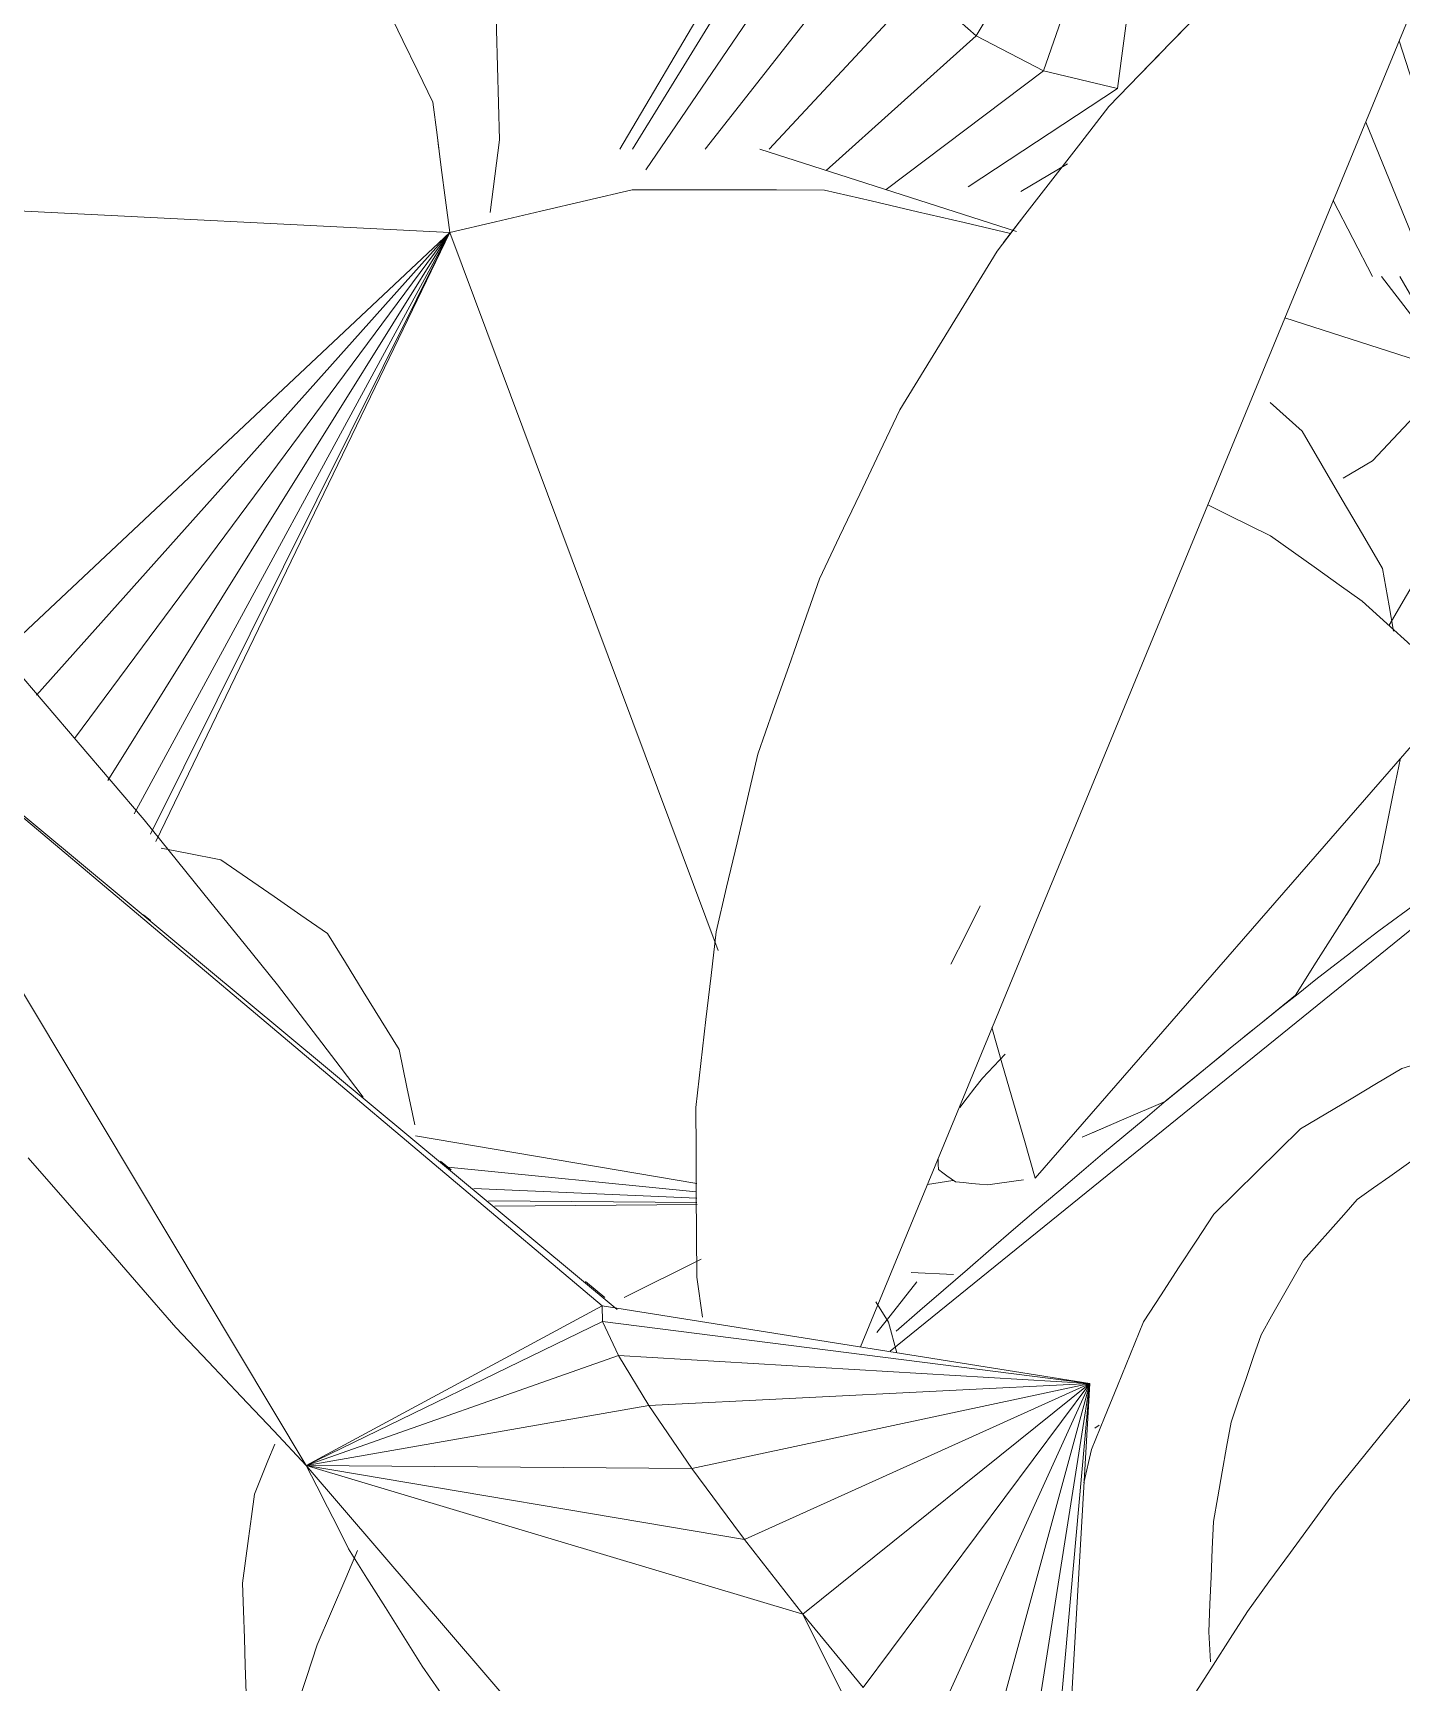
# Model space of a CAD drawing. Header units: metres. Extents: x -18.34 to -13.25, y -25.49 to -16.26.
# Drawn here: x -15.01143 to -14.97204, y -21.26569 to -21.21823 of the extents above; entities that cross this region are included whole.
import ezdxf

# ---------------------------------------------------------------- set-up
doc = ezdxf.new("R2010")
doc.units = ezdxf.units.M
doc.layers.add('Importações nas famílias', color=7, linetype='Continuous', lineweight=5)
doc.layers.add('Vegetação', color=7, linetype='Continuous', lineweight=5)

# ---------------------------------------------------------------- blocks, each defined once
blk = doc.blocks.new('Planta_pergolado_12200 - plantas pergolado_skp_Component_12-V9-Pavimento 02 - Executivo')
at = {"layer": 'Importações nas famílias', "color": 9, "flags": 128}
blk.add_lwpolyline([(0.201591, 0.160989), (0.20076, 0.161302), (0.199945, 0.161609)], dxfattribs=at)
blk = doc.blocks.new('Planta_pergolado_12200 - plantas pergolado_skp_Component_16-V11-Pavimento 02 - Executivo')
blk.add_blockref('Planta_pergolado_12200 - plantas pergolado_skp_Component_12-V9-Pavimento 02 - Executivo', (0, 0))
blk = doc.blocks.new('Planta_pergolado_12200 - plantas pergolado_skp_-V3396-Pavimento 02 - Executivo')
blk.add_blockref('Planta_pergolado_12200 - plantas pergolado_skp_Component_16-V11-Pavimento 02 - Executivo', (-0.073944, -0.043651))
blk = doc.blocks.new('Planta_pergolado_12200 - plantas pergolado_skp_Component_17-V3458-Pavimento 02 - Executivo')
at = {"layer": 'Importações nas famílias', "color": 9}
for p, q in [((0.107926, 0.127365), (0.110336, 0.129133)), ((0.10798, 0.126872), (0.110336, 0.129133)), ((0.109365, 0.124409), (0.110336, 0.129133)), ((0.112937, 0.127172), (0.113485, 0.126432)), ((0.106372, 0.109848), (0.107835, 0.116966))]:
    blk.add_line(p, q, dxfattribs=at)
at = {"layer": 'Importações nas famílias', "color": 9, "flags": 128}
blk.add_lwpolyline([(0.110336, 0.129133), (0.110986, 0.128642), (0.111636, 0.128152), (0.112287, 0.127662), (0.112937, 0.127172)], dxfattribs=at)
blk = doc.blocks.new('Planta_pergolado_12200 - plantas pergolado_skp_Component_16-V3459-Pavimento 02 - Executivo')
blk.add_blockref('Planta_pergolado_12200 - plantas pergolado_skp_Component_17-V3458-Pavimento 02 - Executivo', (0, 0))
blk = doc.blocks.new('Planta_pergolado_12200 - plantas pergolado_skp_-V3474-Pavimento 02 - Executivo')
blk.add_blockref('Planta_pergolado_12200 - plantas pergolado_skp_Component_16-V3459-Pavimento 02 - Executivo', (0, 0))
blk = doc.blocks.new('Planta_pergolado_12200 - plantas pergolado_skp_-V3475-Pavimento 02 - Executivo')
at = {"rotation": 89.9999999999999}
for name in ['Planta_pergolado_12200 - plantas pergolado_skp_-V3474-Pavimento 02 - Executivo', 'Planta_pergolado_12200 - plantas pergolado_skp_-V3396-Pavimento 02 - Executivo']:
    blk.add_blockref(name, (0.696245, 0.01573), dxfattribs=at)
blk = doc.blocks.new('Planta_pergolado_12200 - plantas pergolado_skp_Component_17-V3692-Pavimento 02 - Executivo')
at = {"layer": 'Importações nas famílias', "color": 9}
for p, q in [((0.124962, 0.202575), (0.12411, 0.187879)), ((0.136581, 0.198565), (0.12411, 0.187879)), ((0.137702, 0.197605), (0.12411, 0.187879)), ((0.12411, 0.187879), (0.138746, 0.196464)), ((0.12411, 0.187879), (0.139775, 0.195444)), ((0.140593, 0.194643), (0.12411, 0.187879)), ((0.14109, 0.194145), (0.12411, 0.187879)), ((0.12411, 0.187879), (0.141269, 0.193981)), ((0.142558, 0.178601), (0.12411, 0.187879)), ((0.148396, 0.186171), (0.14886, 0.178495)), ((0.149147, 0.185207), (0.149082, 0.178484)), ((0.149643, 0.184457), (0.149253, 0.178454)), ((0.149929, 0.184025), (0.149364, 0.178434)), ((0.150053, 0.183836), (0.149415, 0.178425)), ((0.150869, 0.17816), (0.152122, 0.180108)), ((0.152009, 0.172952), (0.151505, 0.173358)), ((0.152808, 0.172642), (0.152009, 0.172952)), ((0.148214, 0.172314), (0.14803, 0.171646)), ((0.126944, 0.164469), (0.126267, 0.165407))]:
    blk.add_line(p, q, dxfattribs=at)
at = {"layer": 'Importações nas famílias', "color": 9, "flags": 128}
for points in [[(0.120666, 0.188714), (0.119881, 0.189206), (0.119096, 0.189697), (0.118311, 0.190188), (0.117525, 0.19068)], [(0.12411, 0.187879), (0.123249, 0.188088), (0.122388, 0.188296), (0.121527, 0.188505), (0.120666, 0.188714)], [(0.122431, 0.183118), (0.122851, 0.184309), (0.123271, 0.185499), (0.123691, 0.186689), (0.12411, 0.187879)], [(0.121877, 0.177962), (0.122016, 0.179251), (0.122154, 0.18054), (0.122293, 0.181829), (0.122431, 0.183118)], [(0.122496, 0.172851), (0.122341, 0.174129), (0.122187, 0.175407), (0.122032, 0.176684), (0.121877, 0.177962)], [(0.146492, 0.168301), (0.145893, 0.167244), (0.145294, 0.166186)], [(0.145294, 0.166186), (0.144488, 0.165391), (0.143683, 0.164596), (0.142877, 0.163802), (0.142071, 0.163007)], [(0.130394, 0.161914), (0.129532, 0.162553), (0.128669, 0.163191), (0.127807, 0.16383), (0.126944, 0.164469)], [(0.142071, 0.163007), (0.141127, 0.162543), (0.140183, 0.162079), (0.139239, 0.161614), (0.138295, 0.16115)], [(0.132035, 0.161434), (0.131368, 0.161629), (0.130394, 0.161914)], [(0.138295, 0.16115), (0.137293, 0.161057), (0.136292, 0.160963), (0.13542, 0.160881)]]:
    blk.add_lwpolyline(points, dxfattribs=at)
blk = doc.blocks.new('Planta_pergolado_12200 - plantas pergolado_skp_Component_16-V3693-Pavimento 02 - Executivo')
blk.add_blockref('Planta_pergolado_12200 - plantas pergolado_skp_Component_17-V3692-Pavimento 02 - Executivo', (0, 0))
blk = doc.blocks.new('Planta_pergolado_12200 - plantas pergolado_skp_Component_17-V3697-Pavimento 02 - Executivo')
at = {"layer": 'Importações nas famílias', "color": 9}
for p, q in [((0.152009, 0.172952), (0.151505, 0.173358)), ((0.152808, 0.172642), (0.152009, 0.172952)), ((0.148214, 0.172314), (0.14803, 0.171646)), ((0.126944, 0.164469), (0.126267, 0.165407))]:
    blk.add_line(p, q, dxfattribs=at)
at = {"layer": 'Importações nas famílias', "color": 9, "flags": 128}
for points in [[(0.120666, 0.188714), (0.119881, 0.189206), (0.119096, 0.189697)], [(0.121902, 0.188414), (0.121527, 0.188505), (0.120666, 0.188714)], [(0.122431, 0.183118), (0.122851, 0.184309), (0.123271, 0.185499)], [(0.122154, 0.18054), (0.122293, 0.181829), (0.122431, 0.183118)], [(0.121877, 0.177962), (0.122016, 0.179251), (0.122147, 0.180478)], [(0.122496, 0.172851), (0.122341, 0.174129), (0.122187, 0.175407), (0.122032, 0.176684), (0.121877, 0.177962)], [(0.146333, 0.168021), (0.145893, 0.167244), (0.145294, 0.166186)], [(0.145294, 0.166186), (0.144488, 0.165391), (0.143683, 0.164596), (0.142877, 0.163802), (0.142071, 0.163007)], [(0.130394, 0.161914), (0.129532, 0.162553), (0.128669, 0.163191), (0.127807, 0.16383), (0.126944, 0.164469)], [(0.142071, 0.163007), (0.141127, 0.162543), (0.140183, 0.162079)], [(0.132035, 0.161434), (0.131368, 0.161629), (0.130394, 0.161914)], [(0.139768, 0.161875), (0.139239, 0.161614), (0.138295, 0.16115)], [(0.138295, 0.16115), (0.137293, 0.161057), (0.136292, 0.160963), (0.13542, 0.160881)]]:
    blk.add_lwpolyline(points, dxfattribs=at)
blk = doc.blocks.new('Planta_pergolado_12200 - plantas pergolado_skp_Component_16-V3698-Pavimento 02 - Executivo')
blk.add_blockref('Planta_pergolado_12200 - plantas pergolado_skp_Component_17-V3697-Pavimento 02 - Executivo', (0, 0))
blk = doc.blocks.new('Planta_pergolado_12200 - plantas pergolado_skp_Component_12-V3699-Pavimento 02 - Executivo')
at = {"layer": 'Importações nas famílias', "color": 9}
blk.add_line((0.165304, 0.13066), (0.151572, 0.127208), dxfattribs=at)
at = {"layer": 'Importações nas famílias', "color": 9, "flags": 128}
for points in [[(0.153631, 0.133927), (0.152746, 0.133854), (0.151861, 0.133782), (0.150976, 0.13371)], [(0.157176, 0.133824), (0.15629, 0.13385), (0.155404, 0.133875), (0.154517, 0.133901), (0.153631, 0.133927)], [(0.160687, 0.133331), (0.159809, 0.133454), (0.158932, 0.133578), (0.158054, 0.133701), (0.157176, 0.133824)], [(0.164124, 0.132453), (0.163265, 0.132672), (0.162406, 0.132892), (0.161546, 0.133112), (0.160687, 0.133331)], [(0.165645, 0.13188), (0.164956, 0.13214), (0.164124, 0.132453)]]:
    blk.add_lwpolyline(points, dxfattribs=at)
blk = doc.blocks.new('Planta_pergolado_12200 - plantas pergolado_skp_Component_16-V3700-Pavimento 02 - Executivo')
blk.add_blockref('Planta_pergolado_12200 - plantas pergolado_skp_Component_12-V3699-Pavimento 02 - Executivo', (0, 0))
blk = doc.blocks.new('Planta_pergolado_12200 - plantas pergolado_skp_Component_12-V3707-Pavimento 02 - Executivo')
at = {"layer": 'Importações nas famílias', "color": 9}
for p, q in [((0.182294, 0.121633), (0.181721, 0.122089)), ((0.163358, 0.11721), (0.179326, 0.113802))]:
    blk.add_line(p, q, dxfattribs=at)
at = {"layer": 'Importações nas famílias', "color": 9, "flags": 128}
for points in [[(0.173908, 0.12464), (0.17328, 0.124553), (0.172653, 0.124466), (0.172025, 0.124379), (0.171398, 0.124292)], [(0.176506, 0.124383), (0.175856, 0.124447), (0.175207, 0.124512), (0.174557, 0.124576), (0.173908, 0.12464)], [(0.179131, 0.123526), (0.178474, 0.12374), (0.177818, 0.123954), (0.177162, 0.124169), (0.176506, 0.124383)], [(0.171398, 0.124292), (0.170807, 0.124055), (0.170217, 0.123819), (0.169626, 0.123582), (0.169035, 0.123346)], [(0.169035, 0.123346), (0.168495, 0.122965), (0.167955, 0.122585), (0.167415, 0.122205), (0.166875, 0.121824)], [(0.181721, 0.122089), (0.181073, 0.122448), (0.180426, 0.122807), (0.179778, 0.123167), (0.179131, 0.123526)], [(0.166875, 0.121824), (0.166398, 0.121309), (0.165921, 0.120793), (0.165444, 0.120278), (0.164967, 0.119763)], [(0.164967, 0.119763), (0.164565, 0.119124), (0.164162, 0.118486), (0.16376, 0.117848), (0.163358, 0.11721)]]:
    blk.add_lwpolyline(points, dxfattribs=at)
blk = doc.blocks.new('Planta_pergolado_12200 - plantas pergolado_skp_Component_12-V359-Pavimento 02 - Executivo')
at = {"layer": 'Importações nas famílias', "color": 9}
for p, q in [((0.167296, 0.119968), (0.186342, 0.110211)), ((0.182213, 0.117459), (0.182584, 0.116931))]:
    blk.add_line(p, q, dxfattribs=at)
at = {"layer": 'Importações nas famílias', "color": 9, "flags": 128}
for points in [[(0.170509, 0.1221), (0.17093, 0.122223), (0.171351, 0.122346), (0.171772, 0.122469), (0.172193, 0.122593)], [(0.172193, 0.122593), (0.172622, 0.122618), (0.17305, 0.122644), (0.173478, 0.12267), (0.173906, 0.122695)], [(0.173906, 0.122695), (0.174336, 0.122623), (0.174766, 0.12255), (0.175196, 0.122478), (0.175626, 0.122406)], [(0.175626, 0.122406), (0.176054, 0.122236), (0.176481, 0.122067), (0.176909, 0.121897), (0.177336, 0.121728)], [(0.16887, 0.121221), (0.16928, 0.121441), (0.16969, 0.121661), (0.170099, 0.12188), (0.170509, 0.1221)], [(0.177336, 0.121728), (0.177756, 0.121463), (0.178176, 0.121198), (0.178596, 0.120934), (0.179016, 0.120669)], [(0.167296, 0.119968), (0.16769, 0.120281), (0.168083, 0.120595), (0.168477, 0.120908), (0.16887, 0.121221)], [(0.179016, 0.120669), (0.179424, 0.120312), (0.179832, 0.119955), (0.18024, 0.119598), (0.180648, 0.119241)], [(0.171177, 0.119455), (0.170207, 0.119583), (0.169236, 0.119712), (0.168266, 0.11984), (0.167296, 0.119968)], [(0.174859, 0.118826), (0.173938, 0.118984), (0.173018, 0.119141), (0.172097, 0.119298), (0.171177, 0.119455)], [(0.180648, 0.119241), (0.181039, 0.118795), (0.181431, 0.11835), (0.181822, 0.117905), (0.182213, 0.117459)], [(0.178256, 0.118096), (0.177407, 0.118278), (0.176557, 0.118461), (0.175708, 0.118644), (0.174859, 0.118826)], [(0.181289, 0.117281), (0.180531, 0.117485), (0.179772, 0.117688), (0.179014, 0.117892), (0.178256, 0.118096)], [(0.183886, 0.1164), (0.183237, 0.116621), (0.182588, 0.116841), (0.181938, 0.117061), (0.181289, 0.117281)], [(0.185987, 0.115475), (0.185462, 0.115707), (0.184937, 0.115938), (0.184412, 0.116169), (0.183886, 0.1164)], [(0.187542, 0.114527), (0.187154, 0.114764), (0.186765, 0.115001), (0.186376, 0.115238), (0.185987, 0.115475)], [(0.188515, 0.113579), (0.188272, 0.113816), (0.188029, 0.114053), (0.187786, 0.11429), (0.187542, 0.114527)], [(0.188883, 0.112651), (0.188791, 0.112883), (0.188699, 0.113115), (0.188607, 0.113347), (0.188515, 0.113579)], [(0.188637, 0.111767), (0.188699, 0.111988), (0.18876, 0.112209), (0.188822, 0.11243), (0.188883, 0.112651)], [(0.187783, 0.110947), (0.187997, 0.111152), (0.18821, 0.111357), (0.188424, 0.111562), (0.188637, 0.111767)], [(0.186342, 0.110211), (0.186702, 0.110395), (0.187062, 0.110579), (0.187423, 0.110763), (0.187783, 0.110947)]]:
    blk.add_lwpolyline(points, dxfattribs=at)
blk = doc.blocks.new('Planta_pergolado_12200 - plantas pergolado_skp_Component_12-V271-Pavimento 02 - Executivo')
at = {"layer": 'Importações nas famílias', "color": 9}
for p, q in [((0.152486, 0.144338), (0.184209, 0.126916)), ((0.186452, 0.129541), (0.186009, 0.130285))]:
    blk.add_line(p, q, dxfattribs=at)
at = {"layer": 'Importações nas famílias', "color": 9, "flags": 128}
for points in [[(0.155929, 0.1448), (0.155068, 0.144684), (0.154207, 0.144569), (0.153347, 0.144453), (0.152486, 0.144338)], [(0.159582, 0.144799), (0.158669, 0.144799), (0.157755, 0.144799), (0.156842, 0.144799), (0.155929, 0.1448)], [(0.16336, 0.144334), (0.162416, 0.14445), (0.161471, 0.144566), (0.160527, 0.144682), (0.159582, 0.144799)], [(0.167175, 0.143418), (0.166221, 0.143647), (0.165267, 0.143876), (0.164314, 0.144105), (0.16336, 0.144334)], [(0.170936, 0.14207), (0.169995, 0.142407), (0.169055, 0.142744), (0.168115, 0.143081), (0.167175, 0.143418)], [(0.174555, 0.140324), (0.17365, 0.140761), (0.172745, 0.141197), (0.17184, 0.141634), (0.170936, 0.14207)], [(0.177948, 0.138219), (0.1771, 0.138746), (0.176251, 0.139272), (0.175403, 0.139798), (0.174555, 0.140324)], [(0.181035, 0.135806), (0.180263, 0.136409), (0.179491, 0.137013), (0.178719, 0.137616), (0.177948, 0.138219)], [(0.183743, 0.13314), (0.183066, 0.133807), (0.182389, 0.134473), (0.181712, 0.13514), (0.181035, 0.135806)], [(0.186009, 0.130285), (0.185442, 0.130999), (0.184876, 0.131713), (0.184309, 0.132427), (0.183743, 0.13314)]]:
    blk.add_lwpolyline(points, dxfattribs=at)
blk = doc.blocks.new('Planta_pergolado_12200 - plantas pergolado_skp_Component_17-V3708-Pavimento 02 - Executivo')
at = {"layer": 'Importações nas famílias', "color": 9}
for p, q in [((0.187775, 0.130817), (0.19225, 0.152901)), ((0.187979, 0.131085), (0.19225, 0.152901)), ((0.19225, 0.152901), (0.19508, 0.13239)), ((0.190354, 0.143607), (0.190393, 0.143799)), ((0.188678, 0.135387), (0.188736, 0.135676)), ((0.19508, 0.13239), (0.187979, 0.131085)), ((0.188184, 0.130817), (0.19508, 0.13239)), ((0.188374, 0.130031), (0.19508, 0.13239)), ((0.19508, 0.13239), (0.188537, 0.12878)), ((0.19508, 0.13239), (0.188663, 0.127151)), ((0.188741, 0.125253), (0.19508, 0.13239)), ((0.188768, 0.123216), (0.19508, 0.13239)), ((0.193999, 0.099201), (0.19508, 0.13239)), ((0.18782, 0.131181), (0.187928, 0.13171)), ((0.180863, 0.123216), (0.187979, 0.131085)), ((0.188184, 0.130817), (0.187979, 0.131085)), ((0.180863, 0.123216), (0.188184, 0.130817)), ((0.188374, 0.130031), (0.188184, 0.130817)), ((0.180863, 0.123216), (0.188374, 0.130031)), ((0.188537, 0.12878), (0.188374, 0.130031)), ((0.180863, 0.123216), (0.188537, 0.12878)), ((0.188663, 0.127151), (0.188537, 0.12878)), ((0.180863, 0.123216), (0.188663, 0.127151)), ((0.188725, 0.125634), (0.188663, 0.127151)), ((0.188725, 0.125634), (0.188741, 0.125253)), ((0.188741, 0.125253), (0.180863, 0.123216)), ((0.188741, 0.125253), (0.188768, 0.123216)), ((0.180863, 0.123216), (0.188663, 0.119282)), ((0.188537, 0.117653), (0.180863, 0.123216)), ((0.180863, 0.123216), (0.188374, 0.116402)), ((0.188184, 0.115616), (0.180863, 0.123216)), ((0.180863, 0.123216), (0.188741, 0.12118)), ((0.180863, 0.123216), (0.188768, 0.123216)), ((0.187979, 0.115348), (0.180863, 0.123216)), ((0.188768, 0.123216), (0.188741, 0.12118)), ((0.188768, 0.123216), (0.19397, 0.099334))]:
    blk.add_line(p, q, dxfattribs=at)
at = {"layer": 'Importações nas famílias', "color": 9, "flags": 128}
for points in [[(0.189107, 0.145375), (0.189139, 0.146467), (0.189172, 0.147559), (0.189204, 0.14865), (0.189237, 0.149742)], [(0.189095, 0.140822), (0.189098, 0.14196), (0.189101, 0.143098), (0.189104, 0.144237), (0.189107, 0.145375)], [(0.195596, 0.141284), (0.195548, 0.140077), (0.1955, 0.13887), (0.195452, 0.137664), (0.195403, 0.136457)], [(0.189168, 0.137791), (0.189148, 0.138607), (0.189122, 0.139714), (0.189095, 0.140822)], [(0.195403, 0.136457), (0.195323, 0.13544), (0.195242, 0.134423), (0.195161, 0.133406), (0.19508, 0.13239)], [(0.19508, 0.13239), (0.195183, 0.131899), (0.195286, 0.131409), (0.195389, 0.130919), (0.195492, 0.130429)], [(0.195492, 0.130429), (0.195579, 0.129689), (0.195665, 0.128949), (0.195752, 0.12821), (0.195839, 0.12747)], [(0.195839, 0.12747), (0.195904, 0.126532), (0.195968, 0.125593), (0.196033, 0.124655), (0.196098, 0.123717)]]:
    blk.add_lwpolyline(points, dxfattribs=at)
blk = doc.blocks.new('Planta_pergolado_12200 - plantas pergolado_skp_Component_16-V3709-Pavimento 02 - Executivo')
for name in ['Planta_pergolado_12200 - plantas pergolado_skp_Component_17-V3708-Pavimento 02 - Executivo', 'Planta_pergolado_12200 - plantas pergolado_skp_Component_12-V271-Pavimento 02 - Executivo', 'Planta_pergolado_12200 - plantas pergolado_skp_Component_12-V3707-Pavimento 02 - Executivo', 'Planta_pergolado_12200 - plantas pergolado_skp_Component_12-V359-Pavimento 02 - Executivo']:
    blk.add_blockref(name, (0, 0))
blk = doc.blocks.new('Planta_pergolado_12200 - plantas pergolado_skp_Component_12-V3715-Pavimento 02 - Executivo')
at = {"layer": 'Importações nas famílias', "color": 9}
for p, q in [((0.174557, 0.124576), (0.173908, 0.12464)), ((0.179131, 0.123526), (0.178474, 0.12374)), ((0.182294, 0.121633), (0.181721, 0.122089))]:
    blk.add_line(p, q, dxfattribs=at)
at = {"layer": 'Importações nas famílias', "color": 9, "flags": 128}
for points in [[(0.173908, 0.12464), (0.17328, 0.124553), (0.172653, 0.124466), (0.172025, 0.124379), (0.171398, 0.124292)], [(0.176506, 0.124383), (0.175856, 0.124447), (0.175207, 0.124512)], [(0.177818, 0.123954), (0.177162, 0.124169), (0.176506, 0.124383)], [(0.171398, 0.124292), (0.170807, 0.124055), (0.170217, 0.123819), (0.169626, 0.123582), (0.169035, 0.123346)], [(0.169035, 0.123346), (0.168495, 0.122965), (0.167955, 0.122585), (0.167415, 0.122205), (0.166875, 0.121824)], [(0.181721, 0.122089), (0.181073, 0.122448), (0.180426, 0.122807), (0.179778, 0.123167), (0.179131, 0.123526)], [(0.166875, 0.121824), (0.166398, 0.121309), (0.165921, 0.120793), (0.165444, 0.120278), (0.164967, 0.119763)], [(0.164967, 0.119763), (0.164565, 0.119124), (0.164162, 0.118486)]]:
    blk.add_lwpolyline(points, dxfattribs=at)
blk = doc.blocks.new('Planta_pergolado_12200 - plantas pergolado_skp_Component_12-V3718-Pavimento 02 - Executivo')
at = {"layer": 'Importações nas famílias', "color": 9}
for p, q in [((0.160527, 0.144682), (0.159582, 0.144799)), ((0.161471, 0.144566), (0.160831, 0.144645))]:
    blk.add_line(p, q, dxfattribs=at)
at = {"layer": 'Importações nas famílias', "color": 9, "flags": 128}
for points in [[(0.155929, 0.1448), (0.155068, 0.144684), (0.154207, 0.144569)], [(0.157415, 0.144799), (0.156842, 0.144799), (0.155929, 0.1448)], [(0.159582, 0.144799), (0.158669, 0.144799), (0.157755, 0.144799)], [(0.16336, 0.144334), (0.162416, 0.14445), (0.161613, 0.144549)], [(0.166952, 0.143471), (0.166221, 0.143647), (0.165267, 0.143876), (0.164314, 0.144105), (0.16336, 0.144334)]]:
    blk.add_lwpolyline(points, dxfattribs=at)
blk = doc.blocks.new('Planta_pergolado_12200 - plantas pergolado_skp_Component_16-V3720-Pavimento 02 - Executivo')
for name in ['Planta_pergolado_12200 - plantas pergolado_skp_Component_12-V3718-Pavimento 02 - Executivo', 'Planta_pergolado_12200 - plantas pergolado_skp_Component_12-V3715-Pavimento 02 - Executivo']:
    blk.add_blockref(name, (0, 0))
blk = doc.blocks.new('Planta_pergolado_12200 - plantas pergolado_skp_-V3721-Pavimento 02 - Executivo')
for name in ['Planta_pergolado_12200 - plantas pergolado_skp_Component_16-V3709-Pavimento 02 - Executivo', 'Planta_pergolado_12200 - plantas pergolado_skp_Component_16-V3720-Pavimento 02 - Executivo', 'Planta_pergolado_12200 - plantas pergolado_skp_Component_16-V3700-Pavimento 02 - Executivo']:
    blk.add_blockref(name, (0, 0))
blk = doc.blocks.new('Planta_pergolado_12200 - plantas pergolado_skp_-V3722-Pavimento 02 - Executivo')
for name in ['Planta_pergolado_12200 - plantas pergolado_skp_Component_16-V3693-Pavimento 02 - Executivo', 'Planta_pergolado_12200 - plantas pergolado_skp_Component_16-V3698-Pavimento 02 - Executivo']:
    blk.add_blockref(name, (0, 0))
at = {"xscale": 1.254472261797389, "yscale": 1.254472261797389, "zscale": 1.254472261797389, "rotation": 44.99999999999149}
blk.add_blockref('Planta_pergolado_12200 - plantas pergolado_skp_-V3721-Pavimento 02 - Executivo', (0.101937, -0.102346), dxfattribs=at)
blk = doc.blocks.new('Planta_pergolado_12200 - plantas pergolado_skp_-V3781-Pavimento 02 - Executivo')
at = {"rotation": 89.9999999999999}
blk.add_blockref('Planta_pergolado_12200 - plantas pergolado_skp_-V3722-Pavimento 02 - Executivo', (0.274037, 0.01573), dxfattribs=at)
blk = doc.blocks.new('Planta_pergolado_12200 - plantas pergolado_skp_Component_12-V3928-Pavimento 02 - Executivo')
at = {"layer": 'Importações nas famílias', "color": 9}
blk.add_line((-0.244675, 0.232818), (-0.258739, 0.245053), dxfattribs=at)
at = {"layer": 'Importações nas famílias', "color": 9, "flags": 128}
for points in [[(-0.258493, 0.247835), (-0.258581, 0.247715), (-0.258669, 0.247594), (-0.258758, 0.247473), (-0.258846, 0.247352)], [(-0.258182, 0.247851), (-0.258337, 0.247843), (-0.258493, 0.247835)], [(-0.258846, 0.247352), (-0.258867, 0.247119), (-0.258888, 0.246886), (-0.258908, 0.246654), (-0.258929, 0.246421)], [(-0.255857, 0.246575), (-0.25614, 0.246793), (-0.256423, 0.24701), (-0.256706, 0.247228)], [(-0.258929, 0.246421), (-0.258881, 0.246079), (-0.258834, 0.245737), (-0.258787, 0.245395)], [(-0.255171, 0.245921), (-0.255514, 0.246248), (-0.255857, 0.246575)], [(-0.258739, 0.245053), (-0.257654, 0.245366), (-0.256569, 0.24568), (-0.255483, 0.245993), (-0.254398, 0.246306)], [(-0.239355, 0.240082), (-0.239651, 0.239484), (-0.239949, 0.238883), (-0.240247, 0.238281)], [(-0.240247, 0.238281), (-0.240719, 0.23762), (-0.241191, 0.236959), (-0.241663, 0.236298), (-0.242135, 0.235637)], [(-0.242135, 0.235637), (-0.24277, 0.234932), (-0.243405, 0.234228), (-0.24404, 0.233523), (-0.244675, 0.232818)]]:
    blk.add_lwpolyline(points, dxfattribs=at)
blk = doc.blocks.new('Planta_pergolado_12200 - plantas pergolado_skp_Component_12-V3930-Pavimento 02 - Executivo')
at = {"layer": 'Importações nas famílias', "color": 9}
blk.add_line((-0.300094, 0.258649), (-0.275201, 0.26101), dxfattribs=at)
at = {"layer": 'Importações nas famílias', "color": 9, "flags": 128}
for points in [[(-0.289414, 0.267528), (-0.288651, 0.267658), (-0.287888, 0.267789)], [(-0.287887, 0.267789), (-0.287123, 0.267919), (-0.28636, 0.26805)], [(-0.28636, 0.26805), (-0.285537, 0.26807), (-0.284715, 0.26809), (-0.283893, 0.268109), (-0.28307, 0.268129)], [(-0.28307, 0.268129), (-0.282199, 0.268038), (-0.281327, 0.267947), (-0.280455, 0.267857), (-0.279583, 0.267766)], [(-0.279583, 0.267766), (-0.278672, 0.267565), (-0.27776, 0.267364), (-0.276848, 0.267163), (-0.275937, 0.266962)], [(-0.273561, 0.267771), (-0.274481, 0.267635), (-0.275401, 0.267498), (-0.276321, 0.267362), (-0.277241, 0.267225)], [(-0.270399, 0.267874), (-0.271189, 0.267849), (-0.27198, 0.267823), (-0.27277, 0.267797), (-0.273561, 0.267771)], [(-0.26783, 0.267533), (-0.268473, 0.267618), (-0.269115, 0.267704), (-0.269757, 0.267789), (-0.270399, 0.267874)], [(-0.292201, 0.266569), (-0.291504, 0.266808), (-0.290808, 0.267048), (-0.290111, 0.267288), (-0.289414, 0.267528)], [(-0.266394, 0.266949), (-0.266873, 0.267144), (-0.267352, 0.267338), (-0.26783, 0.267533)], [(-0.275937, 0.266962), (-0.274996, 0.266654), (-0.274054, 0.266346), (-0.273113, 0.266037), (-0.272172, 0.265729)], [(-0.294688, 0.265184), (-0.294066, 0.26553), (-0.293444, 0.265876), (-0.292822, 0.266222), (-0.292201, 0.266569)], [(-0.272172, 0.265729), (-0.271211, 0.265316), (-0.270251, 0.264904), (-0.269455, 0.264562)], [(-0.296848, 0.263388), (-0.296308, 0.263837), (-0.295768, 0.264286), (-0.295228, 0.264735), (-0.294688, 0.265184)], [(-0.298656, 0.261202), (-0.298204, 0.261748), (-0.297752, 0.262295), (-0.2973, 0.262841), (-0.296848, 0.263388)], [(-0.300094, 0.258649), (-0.299735, 0.259287), (-0.299375, 0.259925), (-0.299016, 0.260563), (-0.298656, 0.261202)]]:
    blk.add_lwpolyline(points, dxfattribs=at)
blk = doc.blocks.new('Planta_pergolado_12200 - plantas pergolado_skp_Component_17-V3931-Pavimento 02 - Executivo')
at = {"layer": 'Importações nas famílias', "color": 9, "flags": 128}
for points in [[(-0.249574, 0.268502), (-0.249385, 0.269471), (-0.249239, 0.270219)], [(-0.251696, 0.265428), (-0.251166, 0.266197), (-0.250635, 0.266965), (-0.250105, 0.267733), (-0.249574, 0.268502)], [(-0.255037, 0.26337), (-0.254202, 0.263884), (-0.253366, 0.264399), (-0.252531, 0.264914), (-0.251696, 0.265428)], [(-0.257203, 0.262918), (-0.25612, 0.263144), (-0.255037, 0.26337)]]:
    blk.add_lwpolyline(points, dxfattribs=at)
blk = doc.blocks.new('Planta_pergolado_12200 - plantas pergolado_skp_Component_16-V3932-Pavimento 02 - Executivo')
for name in ['Planta_pergolado_12200 - plantas pergolado_skp_Component_17-V3931-Pavimento 02 - Executivo', 'Planta_pergolado_12200 - plantas pergolado_skp_Component_12-V3930-Pavimento 02 - Executivo', 'Planta_pergolado_12200 - plantas pergolado_skp_Component_12-V3928-Pavimento 02 - Executivo']:
    blk.add_blockref(name, (0, 0))
blk = doc.blocks.new('Planta_pergolado_12200 - plantas pergolado_skp_-V3951-Pavimento 02 - Executivo')
blk.add_blockref('Planta_pergolado_12200 - plantas pergolado_skp_Component_16-V3932-Pavimento 02 - Executivo', (0, 0))
blk = doc.blocks.new('Planta_pergolado_12200 - plantas pergolado_skp_-V3952-Pavimento 02 - Executivo')
blk.add_blockref('Planta_pergolado_12200 - plantas pergolado_skp_-V3951-Pavimento 02 - Executivo', (0, 0))
blk = doc.blocks.new('Planta_pergolado_12200 - plantas pergolado_skp_-V4061-Pavimento 02 - Executivo')
blk.add_blockref('Planta_pergolado_12200 - plantas pergolado_skp_-V3952-Pavimento 02 - Executivo', (0, 0))
blk = doc.blocks.new('Planta_pergolado_12200 - plantas pergolado_skp_Component_12-V2185-Pavimento 02 - Executivo')
at = {"layer": 'Importações nas famílias', "color": 9}
blk.add_line((-0.215559, -0.270871), (-0.218738, -0.271031), dxfattribs=at)
at = {"layer": 'Importações nas famílias', "color": 9, "flags": 128}
for points in [[(-0.23094, -0.26075), (-0.229894, -0.260615), (-0.228849, -0.260479)], [(-0.228849, -0.260479), (-0.227795, -0.260509), (-0.226742, -0.260538), (-0.225688, -0.260567), (-0.224634, -0.260596)], [(-0.215758, -0.270882), (-0.21665, -0.270927), (-0.217541, -0.270972), (-0.218433, -0.271017)]]:
    blk.add_lwpolyline(points, dxfattribs=at)
blk = doc.blocks.new('Planta_pergolado_12200 - plantas pergolado_skp_Component_12-V2188-Pavimento 02 - Executivo')
at = {"layer": 'Importações nas famílias', "color": 9}
blk.add_line((-0.248617, -0.230576), (-0.263721, -0.24923), dxfattribs=at)
at = {"layer": 'Importações nas famílias', "color": 9, "flags": 128}
for points in [[(-0.254554, -0.229933), (-0.253965, -0.22994), (-0.253099, -0.229952), (-0.252232, -0.229963)], [(-0.252232, -0.229963), (-0.251328, -0.230117), (-0.250425, -0.23027), (-0.249521, -0.230423), (-0.248617, -0.230576)], [(-0.248617, -0.230576), (-0.248702, -0.230754), (-0.248787, -0.230933), (-0.248871, -0.231111), (-0.248956, -0.231289)], [(-0.248956, -0.231289), (-0.249111, -0.231542), (-0.249265, -0.231794), (-0.24942, -0.232046), (-0.249574, -0.232298)], [(-0.249574, -0.232298), (-0.249797, -0.232622), (-0.250019, -0.232945), (-0.250242, -0.233268), (-0.250465, -0.233592)], [(-0.250465, -0.233592), (-0.250753, -0.233982), (-0.251041, -0.234373), (-0.251329, -0.234764), (-0.251617, -0.235155)], [(-0.251617, -0.235155), (-0.251968, -0.235609), (-0.252318, -0.236063), (-0.252669, -0.236517), (-0.25302, -0.236972)], [(-0.25302, -0.236972), (-0.253429, -0.237484), (-0.253838, -0.237996), (-0.254247, -0.238508), (-0.254656, -0.239021)], [(-0.255119, -0.239585), (-0.255582, -0.24015), (-0.256045, -0.240715), (-0.256508, -0.24128)], [(-0.256508, -0.24128), (-0.257019, -0.24189), (-0.257531, -0.242501), (-0.258043, -0.243112), (-0.258555, -0.243723)], [(-0.258555, -0.243723), (-0.25911, -0.244373), (-0.259664, -0.245024), (-0.260219, -0.245674), (-0.260774, -0.246324)], [(-0.260774, -0.246324), (-0.261366, -0.247007), (-0.261958, -0.247689), (-0.26255, -0.248372), (-0.263142, -0.249054)]]:
    blk.add_lwpolyline(points, dxfattribs=at)
blk = doc.blocks.new('Planta_pergolado_12200 - plantas pergolado_skp_Component_17-V4063-Pavimento 02 - Executivo')
at = {"layer": 'Importações nas famílias', "color": 9}
blk.add_line((-0.265934, 0.243337), (-0.265848, 0.243212), dxfattribs=at)
blk = doc.blocks.new('Planta_pergolado_12200 - plantas pergolado_skp_Component_16-V4064-Pavimento 02 - Executivo')
blk.add_blockref('Planta_pergolado_12200 - plantas pergolado_skp_Component_17-V4063-Pavimento 02 - Executivo', (0, 0))
at = {"extrusion": (0, 0, -1), "zscale": -1, "rotation": 180}
for name in ['Planta_pergolado_12200 - plantas pergolado_skp_Component_12-V2185-Pavimento 02 - Executivo', 'Planta_pergolado_12200 - plantas pergolado_skp_Component_12-V2188-Pavimento 02 - Executivo']:
    blk.add_blockref(name, (0, 0), dxfattribs=at)
blk = doc.blocks.new('Planta_pergolado_12200 - plantas pergolado_skp_Component_17-V4085-Pavimento 02 - Executivo')
at = {"layer": 'Importações nas famílias', "color": 9}
for p, q in [((-0.229117, 0.257009), (-0.216126, 0.249372)), ((-0.229117, 0.256647), (-0.218762, 0.25026)), ((-0.229715, 0.25626), (-0.220769, 0.250173)), ((-0.229117, 0.254552), (-0.222707, 0.249524)), ((-0.229117, 0.252711), (-0.224444, 0.248356)), ((-0.22973, 0.251075), (-0.225861, 0.246749)), ((-0.230285, 0.249349), (-0.226862, 0.244814)), ((-0.261515, 0.24741), (-0.261458, 0.248622)), ((-0.225861, 0.246749), (-0.225012, 0.247712)), ((-0.230203, 0.246983), (-0.227379, 0.242681)), ((-0.226862, 0.244814), (-0.225861, 0.246749)), ((-0.225861, 0.246749), (-0.216664, 0.241258)), ((-0.229539, 0.244123), (-0.230343, 0.24547)), ((-0.227379, 0.242681), (-0.226862, 0.244814)), ((-0.216664, 0.241258), (-0.226862, 0.244814)), ((-0.216664, 0.241258), (-0.227379, 0.242681)), ((-0.230601, 0.23647), (-0.23279, 0.235338)), ((-0.23279, 0.233719), (-0.228344, 0.235538)), ((-0.23279, 0.232394), (-0.226002, 0.234572))]:
    blk.add_line(p, q, dxfattribs=at)
blk = doc.blocks.new('Planta_pergolado_12200 - plantas pergolado_skp_Component_16-V4086-Pavimento 02 - Executivo')
blk.add_blockref('Planta_pergolado_12200 - plantas pergolado_skp_Component_17-V4085-Pavimento 02 - Executivo', (0, 0))
blk = doc.blocks.new('Planta_pergolado_12200 - plantas pergolado_skp_Component_12-V4100-Pavimento 02 - Executivo')
at = {"layer": 'Importações nas famílias', "color": 9, "flags": 128}
for points in [[(-0.282041, 0.206331), (-0.282759, 0.205616), (-0.283534, 0.204843)], [(-0.283534, 0.204843), (-0.284133, 0.203993), (-0.284732, 0.203142)], [(-0.283752, 0.202851), (-0.28287, 0.203422), (-0.28185, 0.204083)]]:
    blk.add_lwpolyline(points, dxfattribs=at)
blk = doc.blocks.new('Planta_pergolado_12200 - plantas pergolado_skp_Component_17-V4101-Pavimento 02 - Executivo')
at = {"layer": 'Importações nas famílias', "color": 9}
for p, q in [((-0.250327, 0.221807), (-0.254565, 0.229993)), ((-0.250135, 0.222321), (-0.254283, 0.230023)), ((-0.249949, 0.22282), (-0.253936, 0.22994)), ((-0.249786, 0.223256), (-0.253675, 0.229967)), ((-0.24968, 0.223538), (-0.25348, 0.22995)), ((-0.251157, 0.222664), (-0.254206, 0.228767))]:
    blk.add_line(p, q, dxfattribs=at)
at = {"layer": 'Importações nas famílias', "color": 9, "flags": 128}
blk.add_lwpolyline([(-0.261719, 0.248457), (-0.262208, 0.248843), (-0.262697, 0.249228), (-0.263186, 0.249613)], dxfattribs=at)
blk = doc.blocks.new('Planta_pergolado_12200 - plantas pergolado_skp_Component_16-V4102-Pavimento 02 - Executivo')
for name in ['Planta_pergolado_12200 - plantas pergolado_skp_Component_17-V4101-Pavimento 02 - Executivo', 'Planta_pergolado_12200 - plantas pergolado_skp_Component_12-V4100-Pavimento 02 - Executivo']:
    blk.add_blockref(name, (0, 0))
blk = doc.blocks.new('Planta_pergolado_12200 - plantas pergolado_skp_-V4106-Pavimento 02 - Executivo')
blk.add_blockref('Planta_pergolado_12200 - plantas pergolado_skp_Component_16-V4102-Pavimento 02 - Executivo', (0, 0))
blk = doc.blocks.new('Planta_pergolado_12200 - plantas pergolado_skp_-V4107-Pavimento 02 - Executivo')
for name in ['Planta_pergolado_12200 - plantas pergolado_skp_Component_16-V4064-Pavimento 02 - Executivo', 'Planta_pergolado_12200 - plantas pergolado_skp_Component_16-V4086-Pavimento 02 - Executivo', 'Planta_pergolado_12200 - plantas pergolado_skp_-V4106-Pavimento 02 - Executivo']:
    blk.add_blockref(name, (0, 0))
blk = doc.blocks.new('Planta_pergolado_12200 - plantas pergolado_skp_-V4293-Pavimento 02 - Executivo')
blk.add_blockref('Planta_pergolado_12200 - plantas pergolado_skp_-V4107-Pavimento 02 - Executivo', (0, 0))
blk = doc.blocks.new('Planta_pergolado_12200 - Planta_pergolado_12200-V4294-Pavimento 02 - Executivo')
for name in ['Planta_pergolado_12200 - plantas pergolado_skp_-V4293-Pavimento 02 - Executivo', 'Planta_pergolado_12200 - plantas pergolado_skp_-V4061-Pavimento 02 - Executivo']:
    blk.add_blockref(name, (0, 0))
at = {"xscale": 1.068436298615139, "yscale": 1.068436298615139, "zscale": 1.068436298615139, "rotation": 83.79999999999607}
blk.add_blockref('Planta_pergolado_12200 - plantas pergolado_skp_-V3475-Pavimento 02 - Executivo', (-0.167087, -0.38397), dxfattribs=at)
at = {"extrusion": (0, 0, -1), "xscale": 1.068436298615139, "yscale": 1.068436298615139, "zscale": 1.068436298615139, "rotation": 276.200000000004}
blk.add_blockref('Planta_pergolado_12200 - plantas pergolado_skp_-V3781-Pavimento 02 - Executivo', (0.073046, 0.337289), dxfattribs=at)

msp = doc.modelspace()

# ---------------------------------------------------------------- block references
at = {"layer": 'Vegetação', "color": 9, "rotation": 89.99999999999997}
msp.add_blockref('Planta_pergolado_12200 - Planta_pergolado_12200-V4294-Pavimento 02 - Executivo', (-14.737518, -20.992449), dxfattribs=at)

doc.saveas('drawing.dxf')
